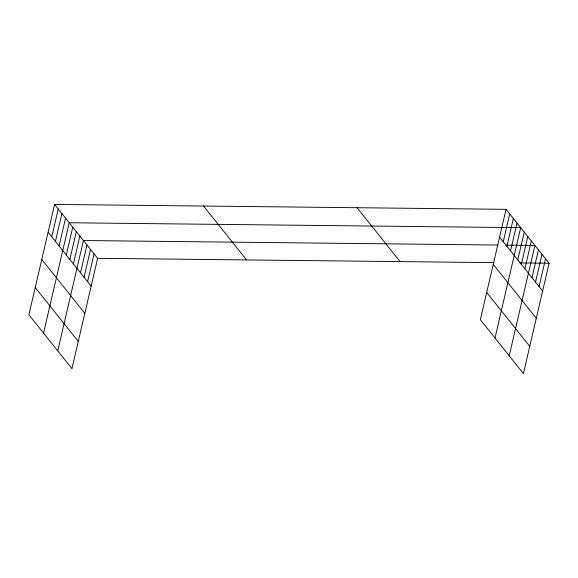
<?xml version="1.0" encoding="UTF-8"?>
<svg xmlns="http://www.w3.org/2000/svg" width="578" height="578" viewBox="0 0 578 578"><rect width="100%" height="100%" fill="white"/><g stroke="black" fill="none" stroke-linecap="round" stroke-linejoin="round"><path stroke-width="0.87" d="M54.578 204.424L28.9 314.772L71.947 368.663L97.631 258.308L54.578 204.424L506.053 209.337L549.1 263.228L523.422 373.576L480.369 319.692L506.053 209.337M51.767 236.807L58.241 209.005M55.43 241.387L61.897 213.585M59.086 245.968L65.56 218.166M43.538 333.094L69.216 222.747L520.684 227.667L495.006 338.014M66.297 254.992L72.77 227.19M69.851 259.435L76.318 231.634M73.399 263.886L79.872 236.084M57.742 350.875L83.42 240.527L497.651 245.043M80.501 272.773L86.975 244.971M84.056 277.223L90.522 249.421M87.61 281.667L94.077 253.865M503.243 241.727L509.709 213.925M506.899 246.307L513.372 218.506M510.562 250.888L517.028 223.086M517.772 259.912L524.239 232.11M521.32 264.356L527.793 236.554M524.875 268.806L531.341 241.004M509.218 355.795L534.896 245.448L505.627 245.13M531.977 277.693L538.443 249.891M535.524 282.143L541.998 254.342M539.079 286.587L545.545 258.785M97.631 258.308L494.118 262.629M519.832 262.911L549.1 263.228M499.58 237.146L542.634 291.03M493.244 264.384L536.29 318.276M486.712 292.446L529.759 346.338M357.067 207.719L400.113 261.61M203.564 206.043L246.611 259.934M48.111 232.226L91.158 286.117M41.768 259.464L84.822 313.355M35.236 287.526L78.29 341.417"/></g></svg>
